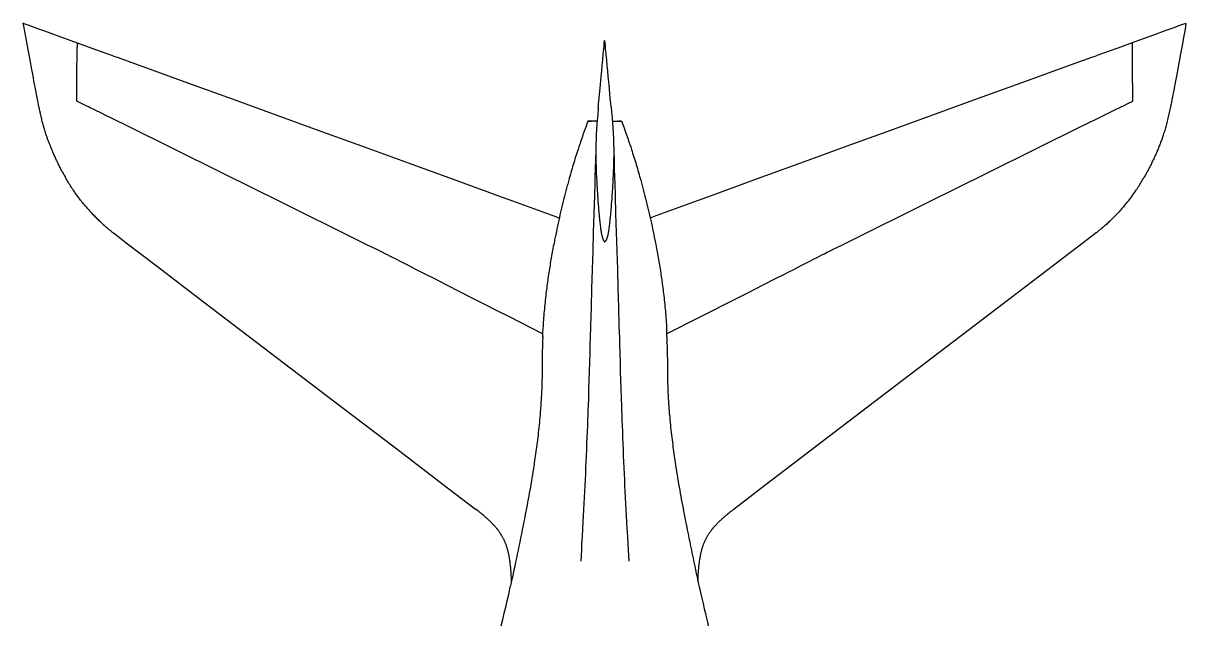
# Model space of a CAD drawing. Header units: millimetres. Extents: x -1718 to 143559, y -78490 to 15626.
# Drawn here: x 101534 to 120817, y -21600 to -11595 of the extents above; entities that cross this region are included whole.
import ezdxf

# ---------------------------------------------------------------- set-up
doc = ezdxf.new("R2010")
doc.units = ezdxf.units.MM
doc.header["$MEASUREMENT"] = 0
doc.layers.get('0').update_dxf_attribs({"linetype": 'CONTINUOUS'})

msp = doc.modelspace()

# ---------------------------------------------------------------- linework, layer by layer
at = {"color": 7, "ltscale": 0.03937}
for p, q in [((101548, -11669), (101543, -11639)), ((110379, -14812), (110426, -14830)), ((111981, -14812), (111934, -14830))]:
    msp.add_line(p, q, dxfattribs=at)
at = {"color": 7, "ltscale": 1.71942e-05}
for p, q in [((110953, -13220), (110953, -13220)), ((111407, -13220), (111407, -13220))]:
    msp.add_line(p, q, dxfattribs=at)
at = {"color": 7, "ltscale": 0.000430885}
for p, q in [((110953, -13220), (110953, -13220)), ((111407, -13220), (111407, -13220))]:
    msp.add_line(p, q, dxfattribs=at)
at = {"color": 7, "ltscale": 0.001369}
for p, q in [((111029, -13220), (111031, -13220)), ((111331, -13220), (111329, -13220))]:
    msp.add_line(p, q, dxfattribs=at)
at = {"color": 7, "ltscale": 0.002461}
for p, q in [((111051, -13220), (111054, -13220)), ((111309, -13220), (111306, -13220))]:
    msp.add_line(p, q, dxfattribs=at)
at = {"color": 7, "ltscale": 2.77248e-05}
msp.add_line((111180, -15226), (111180, -15226), dxfattribs=at)
msp.add_line((111180, -15226), (111180, -15226), dxfattribs=at)
at = {"color": 7, "ltscale": 0.0001557}
msp.add_line((111180, -15226), (111180, -15226), dxfattribs=at)
msp.add_line((111180, -15226), (111180, -15226), dxfattribs=at)
at = {"color": 7, "ltscale": 4.14091e-05}
msp.add_line((111180, -15226), (111180, -15226), dxfattribs=at)
msp.add_line((111180, -15226), (111180, -15226), dxfattribs=at)
at = {"color": 7, "ltscale": 5.05696e-05}
for p, q in [((109612, -20955), (109612, -20955)), ((112748, -20955), (112748, -20955))]:
    msp.add_line(p, q, dxfattribs=at)
at = {"color": 7, "ltscale": 0.03937}
for points in [[(101543, -11639), (101542, -11634), (101539, -11620), (101534, -11595)], [(101534, -11595), (101534, -11595), (101535, -11595), (101535, -11595), (101536, -11595), (101542, -11598), (101543, -11598)], [(101542, -11637), (101541, -11629), (101538, -11612)], [(101543, -11598), (101612, -11623), (101773, -11681), (101871, -11717), (102078, -11792), (102387, -11904), (102670, -12007), (102829, -12065), (102905, -12092), (102956, -12111), (102981, -12119), (103015, -12132)], [(101851, -13226), (101845, -13204), (101840, -13181), (101834, -13158), (101829, -13135), (101823, -13110), (101820, -13095), (101816, -13080), (101813, -13064), (101809, -13048), (101802, -13015), (101795, -12981), (101788, -12948), (101781, -12915), (101774, -12881), (101769, -12854), (101764, -12828), (101759, -12801), (101754, -12774), (101743, -12718), (101735, -12678), (101728, -12637), (101712, -12555), (101702, -12499), (101691, -12442), (101677, -12365), (101648, -12208), (101604, -11971), (101582, -11851), (101548, -11669)], [(120817, -11598), (120748, -11623), (120587, -11681), (120489, -11717), (120282, -11792), (119973, -11904), (119690, -12007), (119530, -12065), (119455, -12092), (119404, -12111), (119379, -12119), (119344, -12132)], [(120817, -11598), (120807, -11695), (120786, -11806), (120757, -11963), (120731, -12103), (120708, -12232), (120686, -12348), (120667, -12453), (120649, -12549), (120641, -12593), (120632, -12636), (120623, -12686), (120614, -12735), (120605, -12780), (120597, -12824), (120589, -12864), (120581, -12903), (120574, -12940), (120566, -12976), (120561, -13003), (120555, -13029), (120549, -13054), (120544, -13079), (120539, -13103), (120533, -13127), (120528, -13150), (120522, -13173), (120516, -13198), (120510, -13223), (120504, -13246), (120498, -13270), (120492, -13291), (120486, -13313), (120480, -13334), (120474, -13354), (120468, -13374), (120462, -13394), (120456, -13413), (120450, -13432), (120444, -13451), (120438, -13470), (120432, -13488), (120425, -13507), (120419, -13524), (120413, -13542), (120406, -13560), (120400, -13577), (120393, -13595), (120386, -13613), (120379, -13630), (120372, -13648), (120365, -13666), (120357, -13684), (120350, -13701), (120342, -13719), (120335, -13737), (120327, -13756), (120319, -13774), (120311, -13792), (120302, -13810), (120294, -13828), (120286, -13847), (120277, -13865), (120268, -13884), (120259, -13903), (120250, -13921), (120241, -13940), (120231, -13959), (120222, -13978), (120212, -13997), (120202, -14016), (120192, -14035), (120182, -14054), (120175, -14067), (120168, -14080), (120161, -14092), (120154, -14105), (120147, -14117), (120143, -14125), (120133, -14141), (120123, -14159)], [(111074, -12976), (111079, -12931), (111087, -12841), (111109, -12614), (111122, -12477), (111131, -12386), (111139, -12295), (111148, -12203), (111156, -12111), (111165, -12020), (111169, -11974), (111173, -11928), (111177, -11882)], [(111177, -11882), (111177, -11882), (111177, -11881), (111177, -11881), (111178, -11881), (111178, -11881), (111179, -11881), (111180, -11881)], [(111183, -11882), (111183, -11882), (111183, -11881), (111182, -11881), (111182, -11881), (111182, -11881), (111181, -11881), (111180, -11881)], [(111285, -12976), (111281, -12931), (111272, -12841), (111251, -12614), (111238, -12477), (111229, -12386), (111220, -12295), (111212, -12203), (111204, -12111), (111195, -12020), (111191, -11974), (111187, -11928), (111183, -11882)], [(102422, -12804), (102425, -12380), (102427, -12123), (102428, -11993)], [(103015, -12132), (103015, -12132), (103015, -12132), (103015, -12132), (103017, -12132), (103022, -12134), (103053, -12146), (103107, -12165), (103381, -12264), (103640, -12357), (104278, -12588), (105002, -12851), (105741, -13119), (106440, -13374), (107208, -13653), (107934, -13918), (108773, -14224), (108995, -14305), (109222, -14388), (109417, -14459), (109648, -14544), (110256, -14767), (110379, -14812)], [(119344, -12132), (119345, -12132), (119345, -12132), (119343, -12132), (119338, -12134), (119307, -12146), (119253, -12165), (118979, -12264), (118720, -12357), (118082, -12588), (117358, -12851), (116619, -13119), (115919, -13374), (115152, -13653), (114426, -13918), (113586, -14224), (113365, -14305), (113138, -14388), (112943, -14459), (112712, -14544), (112104, -14767), (111981, -14812)], [(119937, -12804), (119935, -12380), (119933, -12123), (119932, -11993)], [(102422, -12887), (102422, -12877), (102422, -12850), (102422, -12828), (102422, -12804)], [(103007, -13176), (102985, -13165), (102927, -13136), (102810, -13079), (102750, -13049), (102695, -13022), (102647, -12998), (102616, -12983), (102577, -12964), (102503, -12927), (102422, -12887)], [(119352, -13176), (119375, -13165), (119433, -13136), (119550, -13079), (119610, -13049), (119665, -13022), (119713, -12998), (119744, -12983), (119783, -12964), (119857, -12927), (119938, -12887)], [(119938, -12887), (119938, -12877), (119938, -12850), (119938, -12828), (119937, -12804)], [(111072, -13008), (111069, -13043), (111067, -13066), (111063, -13112), (111058, -13164), (111055, -13205), (111053, -13226), (111051, -13247), (111049, -13274), (111047, -13302), (111045, -13329), (111043, -13359), (111042, -13389), (111040, -13418), (111039, -13448), (111037, -13478), (111036, -13508), (111035, -13538), (111034, -13568)], [(111288, -13008), (111291, -13043), (111293, -13066), (111297, -13112), (111302, -13164), (111305, -13205), (111307, -13226), (111308, -13247), (111310, -13274), (111312, -13302), (111314, -13329), (111316, -13359), (111318, -13389), (111320, -13418), (111321, -13448), (111323, -13478), (111324, -13508), (111325, -13538), (111326, -13568)], [(101904, -13412), (101898, -13392), (101891, -13371), (101888, -13360), (101885, -13350), (101881, -13335), (101876, -13321), (101872, -13306), (101869, -13295), (101866, -13284), (101863, -13273), (101860, -13262), (101855, -13244), (101851, -13226)], [(110148, -16752), (109598, -16472), (109386, -16364), (109204, -16271), (109105, -16221), (108960, -16147), (108796, -16064), (108550, -15939), (108359, -15841), (108210, -15766), (108125, -15723), (108056, -15687), (107922, -15619), (107792, -15552), (107707, -15509), (107657, -15483), (107617, -15463), (107576, -15443), (107536, -15422), (107487, -15398), (107431, -15369), (107379, -15343), (107317, -15312), (107258, -15283), (107102, -15206), (105792, -14556), (104863, -14095), (103994, -13665), (103294, -13318), (103007, -13176)], [(110899, -13220), (110889, -13248), (110870, -13304), (110855, -13347), (110840, -13390), (110819, -13448), (110809, -13477), (110793, -13522), (110786, -13545), (110778, -13567), (110764, -13608), (110757, -13629), (110750, -13650), (110743, -13670), (110737, -13690), (110727, -13722), (110716, -13753), (110706, -13785), (110696, -13816), (110686, -13848), (110676, -13880), (110667, -13912), (110657, -13944), (110647, -13976), (110638, -14008), (110628, -14041), (110619, -14073), (110610, -14105), (110601, -14138), (110591, -14170), (110582, -14203), (110577, -14224), (110571, -14246), (110565, -14268), (110559, -14289), (110547, -14333), (110536, -14377), (110525, -14420), (110513, -14464), (110502, -14508), (110492, -14551), (110481, -14595), (110470, -14641), (110459, -14687), (110448, -14733), (110437, -14779), (110427, -14825), (110417, -14871), (110406, -14917), (110396, -14963), (110386, -15009), (110377, -15055), (110367, -15101), (110357, -15148), (110353, -15171), (110348, -15194), (110344, -15217), (110339, -15240), (110333, -15271), (110327, -15302), (110321, -15333), (110315, -15364), (110310, -15395), (110304, -15426), (110298, -15457), (110293, -15488), (110287, -15519), (110282, -15550), (110277, -15581), (110272, -15612), (110267, -15643), (110262, -15675), (110257, -15706), (110252, -15737), (110247, -15768), (110243, -15799), (110238, -15830), (110234, -15862), (110229, -15893), (110225, -15924), (110221, -15955), (110217, -15987), (110213, -16018), (110209, -16049), (110205, -16080), (110201, -16117), (110197, -16154), (110193, -16191), (110189, -16228), (110185, -16265), (110182, -16302), (110178, -16338), (110175, -16375), (110172, -16412), (110169, -16449), (110166, -16485), (110163, -16522), (110160, -16558), (110158, -16595), (110156, -16631), (110154, -16654), (110153, -16676), (110150, -16721), (110148, -16767), (110145, -16812)], [(110929, -13220), (110923, -13220), (110914, -13220), (110901, -13220), (110900, -13220), (110899, -13220)], [(110908, -13220), (110932, -13220), (110946, -13220), (110953, -13220)], [(111054, -13220), (110978, -13220), (110948, -13220), (110929, -13220)], [(111306, -13220), (111382, -13220), (111412, -13220), (111431, -13220)], [(111451, -13220), (111427, -13220), (111414, -13220), (111407, -13220)], [(111431, -13220), (111436, -13220), (111446, -13220), (111458, -13220), (111460, -13220), (111460, -13220)], [(111461, -13220), (111471, -13248), (111490, -13304), (111505, -13347), (111520, -13390), (111541, -13448), (111551, -13477), (111566, -13522), (111574, -13545), (111582, -13567), (111596, -13608), (111603, -13629), (111610, -13650), (111616, -13670), (111623, -13690), (111633, -13722), (111643, -13753), (111654, -13785), (111664, -13816), (111674, -13848), (111683, -13880), (111693, -13912), (111703, -13944), (111712, -13976), (111722, -14008), (111731, -14041), (111741, -14073), (111750, -14105), (111759, -14138), (111768, -14170), (111777, -14203), (111783, -14224), (111789, -14246), (111795, -14268), (111801, -14289), (111812, -14333), (111824, -14377), (111835, -14420), (111846, -14464), (111857, -14508), (111868, -14551), (111879, -14595), (111890, -14641), (111901, -14687), (111912, -14733), (111922, -14779), (111933, -14825), (111943, -14871), (111953, -14917), (111964, -14963), (111973, -15009), (111983, -15055), (111993, -15101), (112002, -15148), (112007, -15171), (112012, -15194), (112016, -15217), (112021, -15240), (112027, -15271), (112033, -15302), (112039, -15333), (112044, -15364), (112050, -15395), (112056, -15426), (112061, -15457), (112067, -15488), (112072, -15519), (112078, -15550), (112083, -15581), (112088, -15612), (112093, -15643), (112098, -15675), (112103, -15706), (112108, -15737), (112113, -15768), (112117, -15799), (112122, -15830), (112126, -15862), (112131, -15893), (112135, -15924), (112139, -15955), (112143, -15987), (112147, -16018), (112151, -16049), (112155, -16080), (112159, -16117), (112163, -16154), (112167, -16191), (112171, -16228), (112175, -16265), (112178, -16302), (112182, -16338), (112185, -16375), (112188, -16412), (112191, -16449), (112194, -16485), (112197, -16522), (112199, -16558), (112202, -16595), (112204, -16631), (112206, -16654), (112207, -16676), (112207, -16803)], [(112207, -16754), (112762, -16472), (112974, -16364), (113156, -16271), (113255, -16221), (113400, -16147), (113564, -16064), (113809, -15939), (114001, -15841), (114150, -15766), (114235, -15723), (114304, -15687), (114438, -15619), (114568, -15552), (114653, -15509), (114703, -15483), (114743, -15463), (114783, -15443), (114823, -15422), (114872, -15398), (114929, -15369), (114981, -15343), (115043, -15312), (115102, -15283), (115257, -15206), (116567, -14556), (117496, -14095), (118366, -13665), (119066, -13318), (119352, -13176)], [(101935, -13503), (101929, -13485), (101922, -13467), (101916, -13449), (101910, -13431), (101904, -13412)], [(102183, -14062), (102176, -14048), (102168, -14033), (102160, -14018), (102153, -14004), (102145, -13989), (102138, -13974), (102130, -13960), (102123, -13945), (102116, -13931), (102109, -13916), (102102, -13902), (102095, -13887), (102088, -13873), (102082, -13859), (102075, -13845), (102068, -13830), (102062, -13816), (102056, -13802), (102049, -13788), (102043, -13774), (102037, -13760), (102031, -13746), (102025, -13732), (102019, -13718), (102013, -13704), (102007, -13690), (102001, -13677), (101996, -13663), (101990, -13649), (101985, -13636), (101979, -13622), (101974, -13609), (101969, -13595), (101964, -13582), (101959, -13569), (101954, -13555), (101949, -13542), (101944, -13529), (101939, -13516), (101935, -13503)], [(111034, -13568), (111030, -13714), (111026, -13859), (111021, -14007), (111017, -14155), (111014, -14255), (111008, -14455), (110999, -14758), (110989, -15065), (110980, -15374), (110971, -15684), (110962, -15997), (110953, -16308), (110944, -16618), (110938, -16822), (110935, -16925), (110931, -17076), (110926, -17227), (110922, -17375), (110917, -17524), (110913, -17669), (110908, -17813), (110903, -17955), (110901, -18025), (110898, -18096), (110895, -18187), (110892, -18278), (110888, -18369), (110884, -18472), (110880, -18574), (110876, -18676), (110872, -18778), (110868, -18877), (110863, -18977), (110859, -19075), (110854, -19174), (110849, -19273), (110845, -19372), (110840, -19471), (110835, -19569), (110829, -19671), (110824, -19772), (110818, -19878), (110812, -19984), (110805, -20115), (110797, -20247), (110792, -20341), (110781, -20528)], [(111034, -13568), (111033, -13589), (111033, -13610), (111033, -13631), (111032, -13647), (111032, -13663), (111032, -13679), (111032, -13694), (111032, -13726), (111032, -13758), (111032, -13790), (111032, -13819), (111032, -13848), (111033, -13877), (111034, -13907), (111034, -13936), (111035, -13954), (111035, -13973), (111037, -14009), (111038, -14046), (111039, -14066), (111040, -14087), (111040, -14108), (111041, -14129), (111043, -14170), (111046, -14211), (111048, -14252), (111050, -14286), (111052, -14320), (111054, -14354), (111056, -14379), (111057, -14405), (111061, -14455), (111064, -14503), (111068, -14551), (111071, -14598), (111075, -14645), (111079, -14691), (111081, -14714), (111083, -14737), (111086, -14774), (111090, -14812), (111091, -14830), (111093, -14848), (111095, -14866), (111097, -14884), (111099, -14908), (111102, -14932), (111105, -14955), (111108, -14976), (111109, -14987), (111110, -14998), (111112, -15011), (111114, -15025), (111116, -15039), (111119, -15052), (111121, -15065), (111123, -15078), (111125, -15090), (111128, -15101), (111130, -15112), (111131, -15117), (111132, -15123), (111134, -15128), (111135, -15133), (111136, -15138), (111137, -15142), (111139, -15148), (111141, -15154), (111143, -15160), (111145, -15167), (111146, -15170), (111147, -15173), (111149, -15178), (111151, -15183), (111153, -15187), (111155, -15192), (111156, -15194), (111157, -15196), (111158, -15199), (111160, -15202), (111161, -15205), (111163, -15208), (111165, -15210), (111167, -15213), (111169, -15215)], [(111326, -13568), (111326, -13589), (111327, -13610), (111327, -13631), (111328, -13647), (111328, -13663), (111328, -13679), (111328, -13694), (111328, -13726), (111328, -13758), (111328, -13790), (111328, -13819), (111327, -13848), (111327, -13877), (111326, -13907), (111326, -13936), (111325, -13954), (111324, -13973), (111323, -14009), (111322, -14046), (111321, -14066), (111320, -14087), (111319, -14108), (111318, -14129), (111316, -14170), (111314, -14211), (111312, -14252), (111310, -14286), (111308, -14320), (111306, -14354), (111304, -14379), (111302, -14405), (111299, -14455), (111295, -14503), (111292, -14551), (111288, -14598), (111285, -14645), (111281, -14691), (111279, -14714), (111277, -14737), (111274, -14774), (111270, -14812), (111268, -14830), (111267, -14848), (111265, -14866), (111263, -14884), (111260, -14908), (111258, -14932), (111255, -14955), (111252, -14976), (111251, -14987), (111249, -14998), (111247, -15011), (111245, -15025), (111243, -15039), (111241, -15052), (111239, -15065), (111237, -15078), (111235, -15090), (111232, -15101), (111230, -15112), (111229, -15117), (111227, -15123), (111226, -15128), (111225, -15133), (111224, -15138), (111222, -15142), (111221, -15148), (111219, -15154), (111217, -15160), (111215, -15167), (111214, -15170), (111213, -15173), (111211, -15178), (111209, -15183), (111207, -15187), (111205, -15192), (111204, -15194), (111203, -15196), (111202, -15199), (111200, -15202), (111198, -15205), (111197, -15208), (111195, -15210), (111193, -15213), (111191, -15215)], [(111326, -13568), (111330, -13714), (111334, -13859), (111338, -14007), (111343, -14155), (111346, -14255), (111352, -14455), (111361, -14758), (111370, -15065), (111380, -15374), (111389, -15684), (111398, -15997), (111407, -16308), (111416, -16618), (111422, -16822), (111425, -16925), (111429, -17076), (111434, -17227), (111438, -17375), (111443, -17524), (111447, -17669), (111452, -17813), (111457, -17955), (111459, -18025), (111462, -18096), (111465, -18187), (111468, -18278), (111472, -18369), (111475, -18472), (111480, -18574), (111484, -18676), (111488, -18778), (111492, -18877), (111497, -18977), (111501, -19075), (111506, -19174), (111510, -19273), (111515, -19372), (111520, -19471), (111525, -19569), (111530, -19671), (111536, -19772), (111542, -19878), (111548, -19984), (111555, -20115), (111562, -20247), (111568, -20341), (111579, -20528)], [(102562, -14627), (102549, -14611), (102535, -14595), (102522, -14578), (102508, -14562), (102502, -14553), (102495, -14545), (102484, -14531), (102472, -14516), (102461, -14502), (102450, -14487), (102439, -14472), (102428, -14457), (102417, -14442), (102407, -14427), (102397, -14413), (102387, -14398), (102377, -14384), (102366, -14369), (102358, -14356), (102350, -14344), (102342, -14331), (102336, -14322), (102329, -14312), (102317, -14293), (102305, -14274), (102293, -14255), (102282, -14236), (102270, -14216), (102258, -14196), (102247, -14178), (102237, -14159)], [(119798, -14627), (119811, -14611), (119825, -14595), (119838, -14578), (119852, -14562), (119858, -14553), (119865, -14545), (119876, -14531), (119887, -14516), (119899, -14502), (119910, -14487), (119921, -14472), (119932, -14457), (119942, -14442), (119953, -14427), (119963, -14413), (119973, -14398), (119983, -14384), (119993, -14369), (120002, -14356), (120010, -14344), (120018, -14331), (120024, -14322), (120030, -14312), (120042, -14293), (120054, -14274), (120066, -14255), (120078, -14236), (120090, -14216), (120101, -14196), (120112, -14178), (120123, -14159)], [(102562, -14627), (102576, -14644), (102591, -14660), (102605, -14677), (102620, -14693), (102635, -14710), (102649, -14726), (102664, -14742), (102679, -14758), (102693, -14772), (102706, -14786), (102720, -14800), (102733, -14813), (102747, -14827), (102761, -14841), (102775, -14854), (102789, -14868), (102803, -14881), (102817, -14895), (102831, -14908), (102845, -14922), (102860, -14935), (102875, -14948), (102889, -14961), (102904, -14974), (102919, -14987), (102935, -15000), (102942, -15007), (102950, -15014), (102961, -15022), (102971, -15031), (102981, -15039), (102993, -15049), (103006, -15058), (103018, -15068), (103030, -15077)], [(119798, -14627), (119783, -14644), (119769, -14660), (119754, -14677), (119740, -14693), (119725, -14710), (119710, -14726), (119696, -14742), (119681, -14758), (119667, -14772), (119654, -14786), (119640, -14800), (119627, -14813), (119613, -14827), (119599, -14841), (119585, -14854), (119571, -14868), (119557, -14881), (119543, -14895), (119529, -14908), (119514, -14922), (119500, -14935), (119485, -14948), (119470, -14961), (119455, -14974), (119440, -14987), (119425, -15000), (119417, -15007), (119410, -15014), (119399, -15022), (119389, -15031), (119378, -15039), (119366, -15049), (119354, -15058), (119342, -15068), (119330, -15077)], [(103030, -15077), (103101, -15131), (103242, -15239), (103737, -15616), (104549, -16236), (106702, -17881), (107685, -18631), (108596, -19326), (109036, -19661)], [(111169, -15215), (111170, -15217), (111171, -15218), (111172, -15219), (111173, -15220), (111175, -15222), (111176, -15223), (111178, -15224), (111180, -15226)], [(111191, -15215), (111190, -15217), (111189, -15218), (111188, -15219), (111187, -15220), (111185, -15222), (111183, -15223), (111182, -15224), (111180, -15226)], [(111180, -15226), (111180, -15226), (111180, -15226), (111180, -15226), (111180, -15226), (111180, -15225)], [(111180, -15226), (111180, -15226), (111180, -15226), (111180, -15226), (111180, -15226), (111180, -15225)], [(119330, -15077), (119259, -15131), (119117, -15239), (118623, -15616), (117811, -16236), (115657, -17881), (114674, -18631), (113764, -19326), (113324, -19661)], [(110148, -16912), (110146, -16948), (110145, -16984), (110144, -17021), (110143, -17057), (110142, -17093), (110142, -17130), (110141, -17166), (110141, -17202), (110141, -17238), (110140, -17275), (110140, -17311), (110141, -17347), (110141, -17383), (110141, -17419)], [(110152, -16803), (110152, -16806), (110152, -16823), (110150, -16857), (110149, -16891)], [(112207, -16803), (112208, -16806), (112208, -16823), (112210, -16857), (112211, -16891)], [(112212, -16912), (112213, -16948), (112215, -16984), (112216, -17021), (112217, -17057), (112217, -17093), (112218, -17130), (112219, -17166), (112219, -17202), (112219, -17238), (112219, -17275), (112219, -17311), (112219, -17347), (112219, -17383), (112219, -17419)], [(110141, -17419), (110141, -17452), (110140, -17484), (110139, -17517), (110138, -17551), (110137, -17585), (110136, -17618), (110135, -17648), (110134, -17678), (110133, -17708), (110131, -17738), (110130, -17768), (110128, -17798), (110126, -17828), (110124, -17859), (110122, -17889), (110120, -17920), (110118, -17950), (110116, -17980), (110114, -18001), (110113, -18021), (110111, -18041), (110110, -18062), (110106, -18102), (110103, -18143), (110099, -18184), (110095, -18225), (110091, -18266), (110087, -18307), (110082, -18348), (110078, -18389), (110073, -18430), (110068, -18471), (110063, -18512), (110058, -18553), (110053, -18594), (110048, -18632), (110043, -18669), (110038, -18707), (110033, -18744), (110028, -18782), (110022, -18819), (110017, -18857), (110011, -18894), (110007, -18920), (110003, -18945), (109996, -18995), (109988, -19045), (109980, -19095), (109971, -19145), (109963, -19196), (109954, -19246), (109946, -19296), (109937, -19347), (109928, -19397), (109919, -19447), (109910, -19498), (109900, -19548), (109891, -19599), (109882, -19649), (109872, -19699), (109862, -19750), (109853, -19800), (109839, -19869), (109826, -19937), (109812, -20005), (109798, -20073), (109785, -20141), (109771, -20209), (109757, -20276), (109743, -20344), (109729, -20411), (109715, -20477), (109701, -20543), (109688, -20608), (109674, -20671), (109661, -20734), (109654, -20765), (109648, -20795), (109641, -20825), (109634, -20855), (109629, -20881), (109623, -20907), (109617, -20931), (109612, -20955)], [(112219, -17419), (112219, -17452), (112220, -17484), (112220, -17517), (112221, -17551), (112222, -17585), (112224, -17618), (112225, -17648), (112226, -17678), (112227, -17708), (112229, -17738), (112230, -17768), (112232, -17798), (112234, -17828), (112235, -17859), (112237, -17889), (112239, -17920), (112242, -17950), (112244, -17980), (112245, -18001), (112247, -18021), (112248, -18041), (112250, -18062), (112254, -18102), (112257, -18143), (112261, -18184), (112265, -18225), (112269, -18266), (112273, -18307), (112277, -18348), (112282, -18389), (112287, -18430), (112291, -18471), (112296, -18512), (112302, -18553), (112307, -18594), (112312, -18632), (112317, -18669), (112322, -18707), (112327, -18744), (112332, -18782), (112338, -18819), (112343, -18857), (112349, -18894), (112353, -18920), (112356, -18945), (112364, -18995), (112372, -19045), (112380, -19095), (112388, -19145), (112397, -19196), (112405, -19246), (112414, -19296), (112423, -19347), (112432, -19397), (112441, -19447), (112450, -19498), (112459, -19548), (112469, -19599), (112478, -19649), (112488, -19699), (112497, -19750), (112507, -19800), (112521, -19869), (112534, -19937), (112548, -20005), (112561, -20073), (112575, -20141), (112589, -20209), (112603, -20276), (112617, -20344), (112631, -20411), (112645, -20477), (112658, -20543), (112672, -20608), (112686, -20671), (112699, -20734), (112706, -20765), (112712, -20795), (112719, -20825), (112725, -20855), (112731, -20881), (112737, -20907), (112742, -20931), (112748, -20955)], [(109634, -20858), (109633, -20833), (109632, -20809), (109631, -20786), (109630, -20763), (109628, -20740), (109627, -20718), (109625, -20696), (109624, -20674), (109622, -20653), (109620, -20633), (109618, -20613), (109617, -20602), (109616, -20592), (109613, -20573), (109612, -20563), (109611, -20554), (109610, -20544), (109609, -20535), (109607, -20525), (109606, -20516), (109604, -20504), (109602, -20492), (109600, -20479), (109598, -20468), (109596, -20456), (109594, -20444), (109592, -20432), (109589, -20421), (109587, -20410), (109585, -20398), (109582, -20387), (109579, -20376), (109577, -20365), (109574, -20354), (109571, -20344), (109568, -20333), (109565, -20322), (109562, -20312), (109559, -20301), (109556, -20291), (109552, -20281), (109549, -20271), (109545, -20261), (109542, -20251), (109538, -20241), (109534, -20231), (109530, -20221), (109526, -20212), (109522, -20202), (109518, -20192), (109514, -20183), (109509, -20174), (109505, -20164), (109500, -20155), (109495, -20146), (109491, -20137), (109486, -20127), (109481, -20118), (109475, -20109), (109470, -20100), (109465, -20092), (109459, -20083), (109453, -20073), (109447, -20064), (109441, -20054), (109434, -20045), (109428, -20036), (109422, -20028), (109416, -20020), (109410, -20012), (109404, -20004), (109400, -19999), (109396, -19994), (109392, -19989), (109388, -19984), (109384, -19979), (109379, -19973), (109375, -19968), (109370, -19963), (109362, -19953), (109353, -19943), (109344, -19933), (109339, -19927), (109333, -19922), (109323, -19911), (109313, -19900), (109303, -19890), (109292, -19879), (109283, -19870), (109274, -19861), (109264, -19852), (109255, -19844), (109246, -19835), (109236, -19826), (109226, -19817), (109217, -19809), (109207, -19800), (109199, -19793), (109192, -19787), (109184, -19780), (109176, -19773), (109168, -19766), (109160, -19760), (109143, -19746), (109126, -19732), (109109, -19718), (109092, -19704), (109074, -19690), (109055, -19676), (109036, -19661)], [(112726, -20858), (112727, -20833), (112728, -20809), (112729, -20786), (112730, -20763), (112731, -20740), (112733, -20718), (112735, -20696), (112736, -20674), (112738, -20653), (112740, -20633), (112742, -20613), (112743, -20602), (112744, -20592), (112746, -20573), (112748, -20563), (112749, -20554), (112750, -20544), (112751, -20535), (112753, -20525), (112754, -20516), (112756, -20504), (112758, -20492), (112760, -20479), (112762, -20468), (112764, -20456), (112766, -20444), (112768, -20432), (112770, -20421), (112773, -20410), (112775, -20398), (112778, -20387), (112780, -20376), (112783, -20365), (112786, -20354), (112789, -20344), (112791, -20333), (112794, -20322), (112798, -20312), (112801, -20301), (112804, -20291), (112807, -20281), (112811, -20271), (112814, -20261), (112818, -20251), (112822, -20241), (112826, -20231), (112829, -20221), (112833, -20212), (112838, -20202), (112842, -20192), (112846, -20183), (112850, -20174), (112855, -20164), (112860, -20155), (112864, -20146), (112869, -20137), (112874, -20127), (112879, -20118), (112884, -20109), (112890, -20100), (112895, -20092), (112900, -20083), (112907, -20073), (112913, -20064), (112919, -20054), (112926, -20045), (112932, -20036), (112938, -20028), (112944, -20020), (112950, -20012), (112956, -20004), (112960, -19999), (112964, -19994), (112968, -19989), (112972, -19984), (112976, -19979), (112980, -19973), (112985, -19968), (112989, -19963), (112998, -19953), (113007, -19943), (113016, -19933), (113021, -19927), (113026, -19922), (113037, -19911), (113047, -19900), (113057, -19890), (113068, -19879), (113077, -19870), (113086, -19861), (113095, -19852), (113105, -19844), (113114, -19835), (113124, -19826), (113133, -19817), (113143, -19809), (113153, -19800), (113161, -19793), (113168, -19787), (113176, -19780), (113184, -19773), (113192, -19766), (113200, -19760), (113216, -19746), (113233, -19732), (113250, -19718), (113268, -19704), (113286, -19690), (113305, -19676), (113324, -19661)], [(109463, -21600), (109487, -21497), (109512, -21393), (109537, -21290), (109562, -21187), (109587, -21083), (109612, -20955)], [(112748, -20955), (112769, -21049), (112790, -21141), (112811, -21231), (112831, -21317), (112850, -21398), (112867, -21473), (112883, -21542), (112897, -21600)]]:
    msp.add_lwpolyline(points, dxfattribs=at)
for centre, radius, start, end in [((643824, -15877), 541410, 179.58121, 179.58905), ((-421464, -15877), 541410, 0.41095, 0.4188), ((103478, -12365), 7621, 355.1601, 355.3992), ((118882, -12365), 7621, 184.6008, 184.8399), ((110899, -13223), 3.32, 90.43, 95.3098), ((111460, -13223), 3.32, 84.6902, 89.57), ((105686, -12195), 3969, 208.0578, 208.6482), ((105536, -12278), 3798, 208.6444, 209.693), ((111180, -15225), 0.201, 219.9207, 238.1455), ((111180, -15225), 0.201, 301.8545, 320.0794), ((118145, -17231), 8004, 177.5665, 177.7128), ((104215, -17231), 8004, 2.2872, 2.4335), ((110154, -17419), 13.1, 179.3023, 180.7371), ((112205, -17419), 13.1, 359.2629, 0.6977)]:
    msp.add_arc(centre, radius, start, end, dxfattribs=at)

doc.saveas('drawing.dxf')
